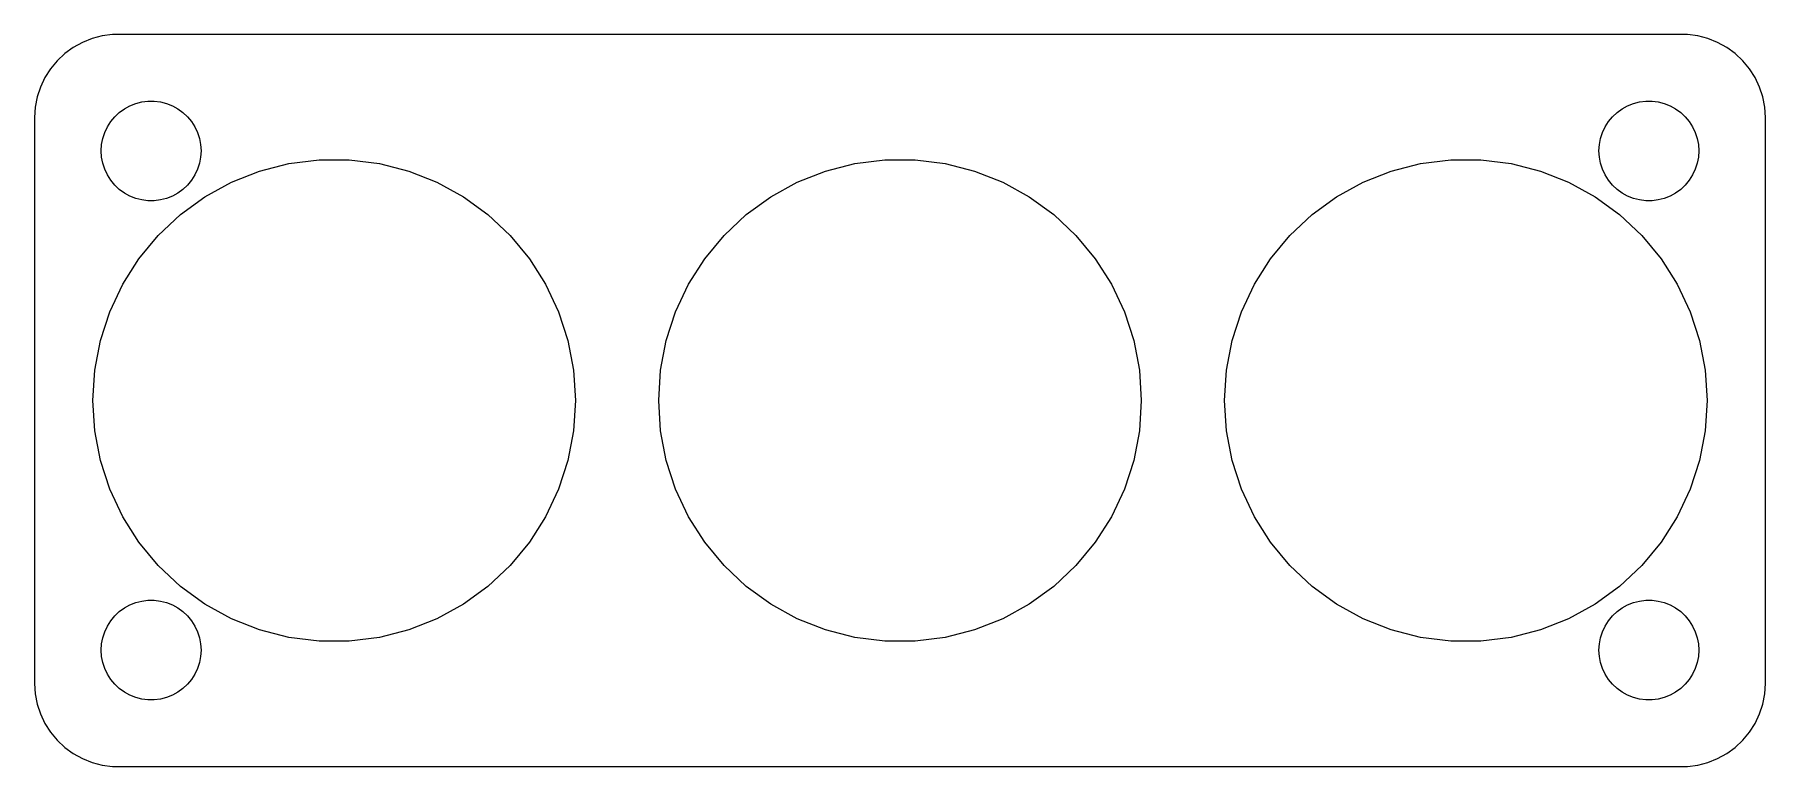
# Model space of a CAD drawing. Header units: metres. Extents: x -52 to 52, y -22 to 22.
import ezdxf

# ---------------------------------------------------------------- set-up
doc = ezdxf.new("R2010")
doc.units = ezdxf.units.M

msp = doc.modelspace()

# ---------------------------------------------------------------- linework, layer by layer
for p, q in [((-47.9369, 21.9114), (-48.5451, 21.7553)), ((-47.3139, 21.9901), (-47.9369, 21.9114)), ((47.3139, 21.9901), (-47.3139, 21.9901)), ((47.9369, 21.9114), (47.3139, 21.9901)), ((48.5451, 21.7553), (47.9369, 21.9114)), ((-50.1871, 20.8526), (-50.6448, 20.4227)), ((-49.6791, 21.2216), (-50.1871, 20.8526)), ((-49.1289, 21.5241), (-49.6791, 21.2216)), ((-48.5451, 21.7553), (-49.1289, 21.5241)), ((49.1289, 21.5241), (48.5451, 21.7553)), ((49.6791, 21.2216), (49.1289, 21.5241)), ((50.1871, 20.8526), (49.6791, 21.2216)), ((50.6448, 20.4227), (50.1871, 20.8526)), ((-51.0451, 19.9389), (-51.3815, 19.4088)), ((-50.6448, 20.4227), (-51.0451, 19.9389)), ((51.0451, 19.9389), (50.6448, 20.4227)), ((51.3815, 19.4088), (51.0451, 19.9389)), ((-51.6489, 18.8406), (-51.8429, 18.2434)), ((-51.3815, 19.4088), (-51.6489, 18.8406)), ((51.6489, 18.8406), (51.3815, 19.4088)), ((51.8429, 18.2434), (51.6489, 18.8406)), ((-51.8429, 18.2434), (-51.9606, 17.6267)), ((-46.6075, 17.533), (-46.2773, 17.7145)), ((-46.2773, 17.7145), (-45.927, 17.8532)), ((-45.927, 17.8532), (-45.5621, 17.9469)), ((-45.5621, 17.9469), (-45.1884, 17.9941)), ((-45.1884, 17.9941), (-44.8116, 17.9941)), ((-44.8116, 17.9941), (-44.4379, 17.9469)), ((-44.4379, 17.9469), (-44.0729, 17.8532)), ((-44.0729, 17.8532), (-43.7227, 17.7145)), ((-43.7227, 17.7145), (-43.3925, 17.533)), ((43.3925, 17.533), (43.7227, 17.7145)), ((43.7227, 17.7145), (44.0729, 17.8532)), ((44.0729, 17.8532), (44.4379, 17.9469)), ((44.4379, 17.9469), (44.8116, 17.9941)), ((44.8116, 17.9941), (45.1884, 17.9941)), ((45.1884, 17.9941), (45.5621, 17.9469)), ((45.5621, 17.9469), (45.927, 17.8532)), ((45.927, 17.8532), (46.2773, 17.7145)), ((46.2773, 17.7145), (46.6075, 17.533)), ((51.9606, 17.6267), (51.8429, 18.2434)), ((-51.9606, 17.6267), (-52, 17)), ((-52, 17), (-52, -17)), ((-47.6289, 16.4453), (-47.427, 16.7634)), ((-47.427, 16.7634), (-47.1869, 17.0536)), ((-47.1869, 17.0536), (-46.9123, 17.3115)), ((-46.9123, 17.3115), (-46.6075, 17.533)), ((-43.3925, 17.533), (-43.0877, 17.3115)), ((-43.0877, 17.3115), (-42.8131, 17.0536)), ((-42.8131, 17.0536), (-42.5729, 16.7634)), ((-42.5729, 16.7634), (-42.3711, 16.4453)), ((42.3711, 16.4453), (42.5729, 16.7634)), ((42.5729, 16.7634), (42.8131, 17.0536)), ((42.8131, 17.0536), (43.0877, 17.3115)), ((43.0877, 17.3115), (43.3925, 17.533)), ((46.6075, 17.533), (46.9123, 17.3115)), ((46.9123, 17.3115), (47.1869, 17.0536)), ((47.1869, 17.0536), (47.427, 16.7634)), ((47.427, 16.7634), (47.6289, 16.4453)), ((52, 17), (51.9606, 17.6267)), ((52, -17), (52, 17)), ((-47.9763, 15.376), (-47.9057, 15.7461)), ((-47.9057, 15.7461), (-47.7893, 16.1044)), ((-47.7893, 16.1044), (-47.6289, 16.4453)), ((-42.3711, 16.4453), (-42.2107, 16.1044)), ((-42.2107, 16.1044), (-42.0942, 15.7461)), ((-42.0942, 15.7461), (-42.0237, 15.376)), ((42.0237, 15.376), (42.0942, 15.7461)), ((42.0942, 15.7461), (42.2107, 16.1044)), ((42.2107, 16.1044), (42.3711, 16.4453)), ((47.6289, 16.4453), (47.7893, 16.1044)), ((47.7893, 16.1044), (47.9057, 15.7461)), ((47.9057, 15.7461), (47.9763, 15.376)), ((-48, 15), (-47.9763, 15.376)), ((-47.9763, 14.624), (-48, 15)), ((-47.9057, 14.2539), (-47.9763, 14.624)), ((-42.0237, 14.624), (-42.0942, 14.2539)), ((-42.0237, 15.376), (-42, 15)), ((-42, 15), (-42.0237, 14.624)), ((42, 15), (42.0237, 15.376)), ((42.0237, 14.624), (42, 15)), ((42.0942, 14.2539), (42.0237, 14.624)), ((47.9763, 14.624), (47.9057, 14.2539)), ((47.9763, 15.376), (48, 15)), ((48, 15), (47.9763, 14.624)), ((-47.7893, 13.8956), (-47.9057, 14.2539)), ((-47.6289, 13.5547), (-47.7893, 13.8956)), ((-47.427, 13.2366), (-47.6289, 13.5547)), ((-42.3711, 13.5547), (-42.5729, 13.2366)), ((-42.2107, 13.8956), (-42.3711, 13.5547)), ((-42.0942, 14.2539), (-42.2107, 13.8956)), ((-40.1738, 13.12), (-38.4807, 13.7903)), ((-38.4807, 13.7903), (-36.717, 14.2432)), ((-36.717, 14.2432), (-34.9105, 14.4714)), ((-34.9105, 14.4714), (-33.0895, 14.4714)), ((-33.0895, 14.4714), (-31.283, 14.2432)), ((-31.283, 14.2432), (-29.5192, 13.7903)), ((-29.5192, 13.7903), (-27.8262, 13.12)), ((-6.1738, 13.12), (-4.48074, 13.7903)), ((-4.48074, 13.7903), (-2.71703, 14.2432)), ((-2.71703, 14.2432), (-0.91046, 14.4714)), ((-0.91046, 14.4714), (0.91046, 14.4714)), ((0.91046, 14.4714), (2.71703, 14.2432)), ((2.71703, 14.2432), (4.48074, 13.7903)), ((4.48074, 13.7903), (6.1738, 13.12)), ((27.8262, 13.12), (29.5192, 13.7903)), ((29.5192, 13.7903), (31.283, 14.2432)), ((31.283, 14.2432), (33.0895, 14.4714)), ((33.0895, 14.4714), (34.9105, 14.4714)), ((34.9105, 14.4714), (36.717, 14.2432)), ((36.717, 14.2432), (38.4807, 13.7903)), ((38.4807, 13.7903), (40.1738, 13.12)), ((42.2107, 13.8956), (42.0942, 14.2539)), ((42.3711, 13.5547), (42.2107, 13.8956)), ((42.5729, 13.2366), (42.3711, 13.5547)), ((47.6289, 13.5547), (47.427, 13.2366)), ((47.7893, 13.8956), (47.6289, 13.5547)), ((47.9057, 14.2539), (47.7893, 13.8956)), ((-47.1869, 12.9464), (-47.427, 13.2366)), ((-46.9123, 12.6884), (-47.1869, 12.9464)), ((-46.6075, 12.467), (-46.9123, 12.6884)), ((-43.0877, 12.6884), (-43.3925, 12.467)), ((-42.8131, 12.9464), (-43.0877, 12.6884)), ((-42.5729, 13.2366), (-42.8131, 12.9464)), ((-41.7695, 12.2428), (-40.1738, 13.12)), ((-27.8262, 13.12), (-26.2305, 12.2428)), ((-7.76949, 12.2428), (-6.1738, 13.12)), ((6.1738, 13.12), (7.76949, 12.2428)), ((26.2305, 12.2428), (27.8262, 13.12)), ((40.1738, 13.12), (41.7695, 12.2428)), ((42.8131, 12.9464), (42.5729, 13.2366)), ((43.0877, 12.6884), (42.8131, 12.9464)), ((43.3925, 12.467), (43.0877, 12.6884)), ((46.9123, 12.6884), (46.6075, 12.467)), ((47.1869, 12.9464), (46.9123, 12.6884)), ((47.427, 13.2366), (47.1869, 12.9464)), ((-46.2773, 12.2855), (-46.6075, 12.467)), ((-45.927, 12.1468), (-46.2773, 12.2855)), ((-45.5621, 12.0531), (-45.927, 12.1468)), ((-45.1884, 12.0059), (-45.5621, 12.0531)), ((-44.8116, 12.0059), (-45.1884, 12.0059)), ((-44.4379, 12.0531), (-44.8116, 12.0059)), ((-44.0729, 12.1468), (-44.4379, 12.0531)), ((-43.7227, 12.2855), (-44.0729, 12.1468)), ((-43.3925, 12.467), (-43.7227, 12.2855)), ((-43.2426, 11.1724), (-41.7695, 12.2428)), ((-26.2305, 12.2428), (-24.7573, 11.1724)), ((-9.24265, 11.1724), (-7.76949, 12.2428)), ((7.76949, 12.2428), (9.24265, 11.1724)), ((24.7573, 11.1724), (26.2305, 12.2428)), ((41.7695, 12.2428), (43.2426, 11.1724)), ((43.7227, 12.2855), (43.3925, 12.467)), ((44.0729, 12.1468), (43.7227, 12.2855)), ((44.4379, 12.0531), (44.0729, 12.1468)), ((44.8116, 12.0059), (44.4379, 12.0531)), ((45.1884, 12.0059), (44.8116, 12.0059)), ((45.5621, 12.0531), (45.1884, 12.0059)), ((45.927, 12.1468), (45.5621, 12.0531)), ((46.2773, 12.2855), (45.927, 12.1468)), ((46.6075, 12.467), (46.2773, 12.2855)), ((-44.57, 9.92592), (-43.2426, 11.1724)), ((-24.7573, 11.1724), (-23.4299, 9.92592)), ((-10.57, 9.92592), (-9.24265, 11.1724)), ((9.24265, 11.1724), (10.57, 9.92592)), ((23.4299, 9.92592), (24.7573, 11.1724)), ((43.2426, 11.1724), (44.57, 9.92592)), ((-45.7307, 8.52287), (-44.57, 9.92592)), ((-23.4299, 9.92592), (-22.2692, 8.52287)), ((-11.7307, 8.52287), (-10.57, 9.92592)), ((10.57, 9.92592), (11.7307, 8.52287)), ((22.2692, 8.52287), (23.4299, 9.92592)), ((44.57, 9.92592), (45.7307, 8.52287)), ((-46.7064, 6.98543), (-45.7307, 8.52287)), ((-22.2692, 8.52287), (-21.2935, 6.98543)), ((-12.7064, 6.98543), (-11.7307, 8.52287)), ((11.7307, 8.52287), (12.7064, 6.98543)), ((21.2935, 6.98543), (22.2692, 8.52287)), ((45.7307, 8.52287), (46.7064, 6.98543)), ((-47.4818, 5.3378), (-46.7064, 6.98543)), ((-21.2935, 6.98543), (-20.5182, 5.3378)), ((-13.4818, 5.3378), (-12.7064, 6.98543)), ((12.7064, 6.98543), (13.4818, 5.3378)), ((20.5182, 5.3378), (21.2935, 6.98543)), ((46.7064, 6.98543), (47.4818, 5.3378)), ((-48.0444, 3.606), (-47.4818, 5.3378)), ((-20.5182, 5.3378), (-19.9555, 3.606)), ((-14.0444, 3.606), (-13.4818, 5.3378)), ((13.4818, 5.3378), (14.0444, 3.606)), ((19.9555, 3.606), (20.5182, 5.3378)), ((47.4818, 5.3378), (48.0444, 3.606)), ((-48.3857, 1.81732), (-48.0444, 3.606)), ((-19.9555, 3.606), (-19.6143, 1.81732)), ((-14.3857, 1.81732), (-14.0444, 3.606)), ((14.0444, 3.606), (14.3857, 1.81732)), ((19.6143, 1.81732), (19.9555, 3.606)), ((48.0444, 3.606), (48.3857, 1.81732)), ((-48.5, 0), (-48.3857, 1.81732)), ((-19.6143, 1.81732), (-19.5, 0)), ((-14.5, 0), (-14.3857, 1.81732)), ((14.3857, 1.81732), (14.5, 0)), ((19.5, 0), (19.6143, 1.81732)), ((48.3857, 1.81732), (48.5, 0)), ((-48.3857, -1.81732), (-48.5, 0)), ((-19.5, 0), (-19.6143, -1.81732)), ((-14.3857, -1.81732), (-14.5, 0)), ((14.5, 0), (14.3857, -1.81732)), ((19.6143, -1.81732), (19.5, 0)), ((48.5, 0), (48.3857, -1.81732)), ((-48.0444, -3.606), (-48.3857, -1.81732)), ((-19.6143, -1.81732), (-19.9555, -3.606)), ((-14.0444, -3.606), (-14.3857, -1.81732)), ((14.3857, -1.81732), (14.0444, -3.606)), ((19.9555, -3.606), (19.6143, -1.81732)), ((48.3857, -1.81732), (48.0444, -3.606)), ((-47.4818, -5.3378), (-48.0444, -3.606)), ((-19.9555, -3.606), (-20.5182, -5.3378)), ((-13.4818, -5.3378), (-14.0444, -3.606)), ((14.0444, -3.606), (13.4818, -5.3378)), ((20.5182, -5.3378), (19.9555, -3.606)), ((48.0444, -3.606), (47.4818, -5.3378)), ((-46.7064, -6.98543), (-47.4818, -5.3378)), ((-20.5182, -5.3378), (-21.2935, -6.98543)), ((-12.7064, -6.98543), (-13.4818, -5.3378)), ((13.4818, -5.3378), (12.7064, -6.98543)), ((21.2935, -6.98543), (20.5182, -5.3378)), ((47.4818, -5.3378), (46.7064, -6.98543)), ((-45.7307, -8.52287), (-46.7064, -6.98543)), ((-21.2935, -6.98543), (-22.2692, -8.52287)), ((-11.7307, -8.52287), (-12.7064, -6.98543)), ((12.7064, -6.98543), (11.7307, -8.52287)), ((22.2692, -8.52287), (21.2935, -6.98543)), ((46.7064, -6.98543), (45.7307, -8.52287)), ((-44.57, -9.92592), (-45.7307, -8.52287)), ((-22.2692, -8.52287), (-23.4299, -9.92592)), ((-10.57, -9.92592), (-11.7307, -8.52287)), ((11.7307, -8.52287), (10.57, -9.92592)), ((23.4299, -9.92592), (22.2692, -8.52287)), ((45.7307, -8.52287), (44.57, -9.92592)), ((-43.2426, -11.1724), (-44.57, -9.92592)), ((-23.4299, -9.92592), (-24.7573, -11.1724)), ((-9.24265, -11.1724), (-10.57, -9.92592)), ((10.57, -9.92592), (9.24265, -11.1724)), ((24.7573, -11.1724), (23.4299, -9.92592)), ((44.57, -9.92592), (43.2426, -11.1724)), ((-41.7695, -12.2428), (-43.2426, -11.1724)), ((-24.7573, -11.1724), (-26.2305, -12.2428)), ((-7.76949, -12.2428), (-9.24265, -11.1724)), ((9.24265, -11.1724), (7.76949, -12.2428)), ((26.2305, -12.2428), (24.7573, -11.1724)), ((43.2426, -11.1724), (41.7695, -12.2428)), ((-46.9123, -12.6884), (-46.6075, -12.467)), ((-46.6075, -12.467), (-46.2773, -12.2855)), ((-46.2773, -12.2855), (-45.927, -12.1468)), ((-45.927, -12.1468), (-45.5621, -12.0531)), ((-45.5621, -12.0531), (-45.1884, -12.0059)), ((-45.1884, -12.0059), (-44.8116, -12.0059)), ((-44.8116, -12.0059), (-44.4379, -12.0531)), ((-44.4379, -12.0531), (-44.0729, -12.1468)), ((-44.0729, -12.1468), (-43.7227, -12.2855)), ((-43.7227, -12.2855), (-43.3925, -12.467)), ((-43.3925, -12.467), (-43.0877, -12.6884)), ((-40.1738, -13.12), (-41.7695, -12.2428)), ((-26.2305, -12.2428), (-27.8262, -13.12)), ((-6.1738, -13.12), (-7.76949, -12.2428)), ((7.76949, -12.2428), (6.1738, -13.12)), ((27.8262, -13.12), (26.2305, -12.2428)), ((41.7695, -12.2428), (40.1738, -13.12)), ((43.0877, -12.6884), (43.3925, -12.467)), ((43.3925, -12.467), (43.7227, -12.2855)), ((43.7227, -12.2855), (44.0729, -12.1468)), ((44.0729, -12.1468), (44.4379, -12.0531)), ((44.4379, -12.0531), (44.8116, -12.0059)), ((44.8116, -12.0059), (45.1884, -12.0059)), ((45.1884, -12.0059), (45.5621, -12.0531)), ((45.5621, -12.0531), (45.927, -12.1468)), ((45.927, -12.1468), (46.2773, -12.2855)), ((46.2773, -12.2855), (46.6075, -12.467)), ((46.6075, -12.467), (46.9123, -12.6884)), ((-47.6289, -13.5547), (-47.427, -13.2366)), ((-47.427, -13.2366), (-47.1869, -12.9464)), ((-47.1869, -12.9464), (-46.9123, -12.6884)), ((-43.0877, -12.6884), (-42.8131, -12.9464)), ((-42.8131, -12.9464), (-42.5729, -13.2366)), ((-42.5729, -13.2366), (-42.3711, -13.5547)), ((-38.4807, -13.7903), (-40.1738, -13.12)), ((-27.8262, -13.12), (-29.5192, -13.7903)), ((-4.48074, -13.7903), (-6.1738, -13.12)), ((6.1738, -13.12), (4.48074, -13.7903)), ((29.5192, -13.7903), (27.8262, -13.12)), ((40.1738, -13.12), (38.4807, -13.7903)), ((42.3711, -13.5547), (42.5729, -13.2366)), ((42.5729, -13.2366), (42.8131, -12.9464)), ((42.8131, -12.9464), (43.0877, -12.6884)), ((46.9123, -12.6884), (47.1869, -12.9464)), ((47.1869, -12.9464), (47.427, -13.2366)), ((47.427, -13.2366), (47.6289, -13.5547)), ((-47.9763, -14.624), (-47.9057, -14.2539)), ((-47.9057, -14.2539), (-47.7893, -13.8956)), ((-47.7893, -13.8956), (-47.6289, -13.5547)), ((-42.3711, -13.5547), (-42.2107, -13.8956)), ((-42.2107, -13.8956), (-42.0942, -14.2539)), ((-42.0942, -14.2539), (-42.0237, -14.624)), ((-36.717, -14.2432), (-38.4807, -13.7903)), ((-34.9105, -14.4714), (-36.717, -14.2432)), ((-33.0895, -14.4714), (-34.9105, -14.4714)), ((-31.283, -14.2432), (-33.0895, -14.4714)), ((-29.5192, -13.7903), (-31.283, -14.2432)), ((-2.71703, -14.2432), (-4.48074, -13.7903)), ((-0.91046, -14.4714), (-2.71703, -14.2432)), ((0.91046, -14.4714), (-0.91046, -14.4714)), ((2.71703, -14.2432), (0.91046, -14.4714)), ((4.48074, -13.7903), (2.71703, -14.2432)), ((31.283, -14.2432), (29.5192, -13.7903)), ((33.0895, -14.4714), (31.283, -14.2432)), ((34.9105, -14.4714), (33.0895, -14.4714)), ((36.717, -14.2432), (34.9105, -14.4714)), ((38.4807, -13.7903), (36.717, -14.2432)), ((42.0237, -14.624), (42.0942, -14.2539)), ((42.0942, -14.2539), (42.2107, -13.8956)), ((42.2107, -13.8956), (42.3711, -13.5547)), ((47.6289, -13.5547), (47.7893, -13.8956)), ((47.7893, -13.8956), (47.9057, -14.2539)), ((47.9057, -14.2539), (47.9763, -14.624)), ((-48, -15), (-47.9763, -14.624)), ((-47.9763, -15.376), (-48, -15)), ((-47.9057, -15.7461), (-47.9763, -15.376)), ((-42.0237, -15.376), (-42.0942, -15.7461)), ((-42.0237, -14.624), (-42, -15)), ((-42, -15), (-42.0237, -15.376)), ((42, -15), (42.0237, -14.624)), ((42.0237, -15.376), (42, -15)), ((42.0942, -15.7461), (42.0237, -15.376)), ((47.9763, -15.376), (47.9057, -15.7461)), ((47.9763, -14.624), (48, -15)), ((48, -15), (47.9763, -15.376)), ((-47.7893, -16.1044), (-47.9057, -15.7461)), ((-47.6289, -16.4453), (-47.7893, -16.1044)), ((-47.427, -16.7634), (-47.6289, -16.4453)), ((-42.3711, -16.4453), (-42.5729, -16.7634)), ((-42.2107, -16.1044), (-42.3711, -16.4453)), ((-42.0942, -15.7461), (-42.2107, -16.1044)), ((42.2107, -16.1044), (42.0942, -15.7461)), ((42.3711, -16.4453), (42.2107, -16.1044)), ((42.5729, -16.7634), (42.3711, -16.4453)), ((47.6289, -16.4453), (47.427, -16.7634)), ((47.7893, -16.1044), (47.6289, -16.4453)), ((47.9057, -15.7461), (47.7893, -16.1044)), ((-52, -17), (-51.9606, -17.6267)), ((-51.9606, -17.6267), (-51.8429, -18.2434)), ((-47.1869, -17.0536), (-47.427, -16.7634)), ((-46.9123, -17.3115), (-47.1869, -17.0536)), ((-46.6075, -17.533), (-46.9123, -17.3115)), ((-46.2773, -17.7145), (-46.6075, -17.533)), ((-43.3925, -17.533), (-43.7227, -17.7145)), ((-43.0877, -17.3115), (-43.3925, -17.533)), ((-42.8131, -17.0536), (-43.0877, -17.3115)), ((-42.5729, -16.7634), (-42.8131, -17.0536)), ((42.8131, -17.0536), (42.5729, -16.7634)), ((43.0877, -17.3115), (42.8131, -17.0536)), ((43.3925, -17.533), (43.0877, -17.3115)), ((43.7227, -17.7145), (43.3925, -17.533)), ((46.6075, -17.533), (46.2773, -17.7145)), ((46.9123, -17.3115), (46.6075, -17.533)), ((47.1869, -17.0536), (46.9123, -17.3115)), ((47.427, -16.7634), (47.1869, -17.0536)), ((51.8429, -18.2434), (51.9606, -17.6267)), ((51.9606, -17.6267), (52, -17)), ((-51.8429, -18.2434), (-51.6489, -18.8406)), ((-45.927, -17.8532), (-46.2773, -17.7145)), ((-45.5621, -17.9469), (-45.927, -17.8532)), ((-45.1884, -17.9941), (-45.5621, -17.9469)), ((-44.8116, -17.9941), (-45.1884, -17.9941)), ((-44.4379, -17.9469), (-44.8116, -17.9941)), ((-44.0729, -17.8532), (-44.4379, -17.9469)), ((-43.7227, -17.7145), (-44.0729, -17.8532)), ((44.0729, -17.8532), (43.7227, -17.7145)), ((44.4379, -17.9469), (44.0729, -17.8532)), ((44.8116, -17.9941), (44.4379, -17.9469)), ((45.1884, -17.9941), (44.8116, -17.9941)), ((45.5621, -17.9469), (45.1884, -17.9941)), ((45.927, -17.8532), (45.5621, -17.9469)), ((46.2773, -17.7145), (45.927, -17.8532)), ((51.6489, -18.8406), (51.8429, -18.2434)), ((-51.6489, -18.8406), (-51.3815, -19.4088)), ((-51.3815, -19.4088), (-51.0451, -19.9389)), ((51.0451, -19.9389), (51.3815, -19.4088)), ((51.3815, -19.4088), (51.6489, -18.8406)), ((-51.0451, -19.9389), (-50.6448, -20.4227)), ((-50.6448, -20.4227), (-50.1871, -20.8526)), ((50.1871, -20.8526), (50.6448, -20.4227)), ((50.6448, -20.4227), (51.0451, -19.9389)), ((-50.1871, -20.8526), (-49.6791, -21.2216)), ((-49.6791, -21.2216), (-49.1289, -21.5241)), ((-49.1289, -21.5241), (-48.5451, -21.7553)), ((-48.5451, -21.7553), (-47.9369, -21.9114)), ((47.9369, -21.9114), (48.5451, -21.7553)), ((48.5451, -21.7553), (49.1289, -21.5241)), ((49.1289, -21.5241), (49.6791, -21.2216)), ((49.6791, -21.2216), (50.1871, -20.8526)), ((-47.9369, -21.9114), (-47.3139, -21.9901)), ((-47.3139, -21.9901), (47.3139, -21.9901)), ((47.3139, -21.9901), (47.9369, -21.9114))]:
    msp.add_line(p, q)

doc.saveas('drawing.dxf')
